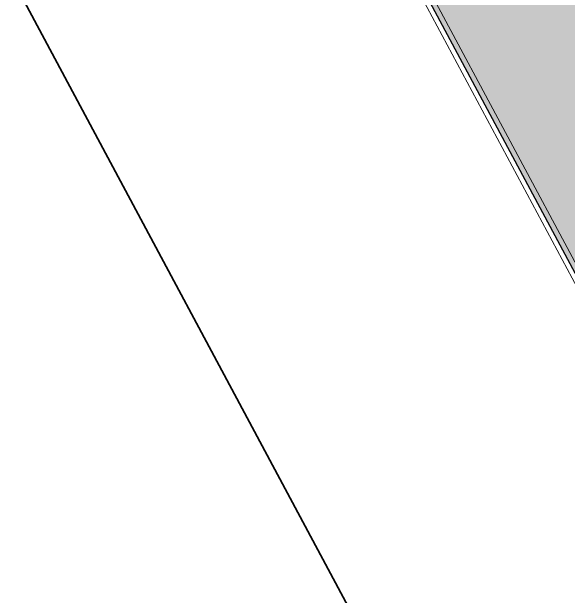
# Model space of a CAD drawing. Header units: millimetres. Extents: x 0 to 224629, y -187555 to 25097.
# Drawn here: x 62562 to 65856, y -161348 to -157888 of the extents above; entities that cross this region are included whole.
import ezdxf

# ---------------------------------------------------------------- set-up
doc = ezdxf.new("R2010")
doc.units = ezdxf.units.MM
doc.linetypes.add('Solid', pattern=[0])
for name, color, linetype, lineweight in [('Border', 7, 'Solid', 35), ('Room Walls', 47, 'Solid', 35), ('Two-Bedroom Apartment', 250, 'Solid', 25)]:
    doc.layers.add(name, color=color, linetype=linetype, lineweight=lineweight)

msp = doc.modelspace()

# ---------------------------------------------------------------- hatches: boundary and pattern name
at = {"layer": 'Two-Bedroom Apartment', "linetype": 'Solid', "lineweight": 25}
h = msp.add_hatch(color=151, dxfattribs=at)
h.paths.add_polyline_path([(83189, -150845), (81955, -151506), (80517, -148819), (81751, -148158)], flags=0)
h.paths.add_polyline_path([(84782, -153820), (83548, -154481), (82076, -151731), (83310, -151070)], flags=0)
h.paths.add_polyline_path([(64736, -157267), (65970, -156606), (67408, -159293), (66174, -159954)], flags=0)

# ---------------------------------------------------------------- linework, layer by layer
at = {"layer": 'Border', "color": 1, "linetype": 'Solid', "lineweight": 35}
msp.add_line((78552, -187555), (0, -40819), dxfattribs=at)
at = {"layer": 'Room Walls', "color": 47, "linetype": 'Solid', "lineweight": 9}
for p, q in [((66148, -159968), (64710, -157281)), ((64777, -157279), (66186, -159913))]:
    msp.add_line(p, q, dxfattribs=at)
at = {"layer": 'Two-Bedroom Apartment', "color": 151, "linetype": 'Solid', "lineweight": 25}
msp.add_line((66174, -159954), (64736, -157267), dxfattribs=at)

doc.saveas('drawing.dxf')
